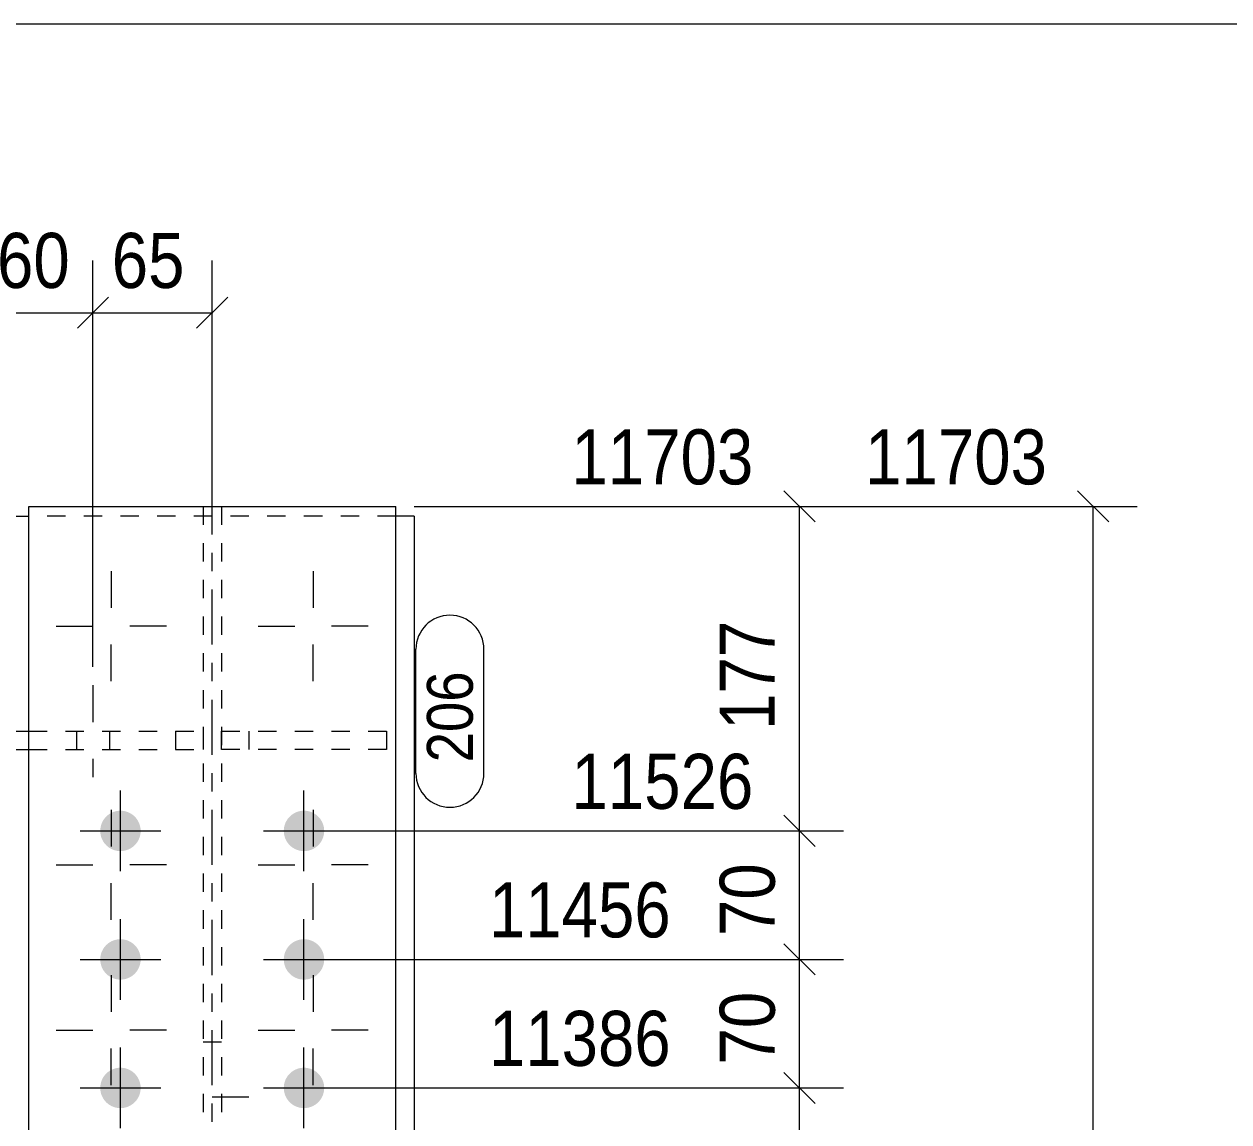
# Model space of a CAD drawing. Header units: millimetres. Extents: x 2 to 579, y 1 to 405.
# Drawn here: x 82.8 to 148.5, y 345.2 to 405 of the extents above; entities that cross this region are included whole.
import ezdxf

# ---------------------------------------------------------------- set-up
doc = ezdxf.new("R2010")
doc.units = ezdxf.units.MM
for name, pattern in [('XKITLINE00', [0]), ('XKITLINE01', [4, 1, -1, 1, -1]), ('XKITLINE02', [4, 2, -2]), ('XKITLINE03', [6, 3, -1, 1, -1])]:
    doc.linetypes.add(name, pattern=pattern)
for name, color, linetype, lineweight in [('Bolt', 3, 'Continuous', 0), ('Dimensions', 7, 'Continuous', 0), ('DrawingSheet', 5, 'Continuous', 0), ('Part', 2, 'Continuous', 0), ('PartMark', 7, 'Continuous', 0)]:
    doc.layers.add(name, color=color, linetype=linetype, lineweight=lineweight)
doc.styles.add('ARIAL', font='ARIAL.TTF')

# ---------------------------------------------------------------- blocks, each defined once
blk = doc.blocks.new('*A30')
at = {"layer": 'Bolt', "color": 3, "linetype": 'XKITLINE02', "lineweight": 0}
for p, q in [((93.567, 349.546), (92.567, 349.546)), ((95.067, 346.546), (91.067, 346.546))]:
    blk.add_line(p, q, dxfattribs=at)
blk = doc.blocks.new('*A31')
at = {"layer": 'Bolt'}
for points in [[(86.967, 361.08), (86.968, 361.107), (86.97, 361.134), (86.972, 361.161), (86.975, 361.188), (86.979, 361.215), (86.983, 361.241), (86.988, 361.268), (86.994, 361.294), (87, 361.321), (87.007, 361.347), (87.014, 361.373), (87.022, 361.398), (87.031, 361.424), (87.041, 361.449), (87.051, 361.474), (87.061, 361.499), (87.072, 361.524), (87.084, 361.548), (87.097, 361.572), (87.11, 361.595), (87.123, 361.619), (87.138, 361.642), (87.152, 361.664), (87.168, 361.687), (87.183, 361.709), (87.2, 361.73), (87.217, 361.751), (87.234, 361.772), (87.252, 361.792), (87.27, 361.812), (87.289, 361.831), (87.308, 361.85), (87.328, 361.868), (87.348, 361.886), (87.369, 361.904), (87.39, 361.92), (87.412, 361.937), (87.433, 361.953), (87.456, 361.968), (87.478, 361.983), (87.501, 361.997), (87.525, 362.01), (87.548, 362.023), (87.572, 362.036), (87.597, 362.048), (87.621, 362.059), (87.646, 362.07), (87.671, 362.08), (87.696, 362.089), (87.722, 362.098), (87.748, 362.106), (87.773, 362.113), (87.8, 362.12), (87.826, 362.127), (87.852, 362.132), (87.879, 362.137), (87.905, 362.141), (87.932, 362.145), (87.959, 362.148), (87.986, 362.15), (88.013, 362.152), (88.04, 362.153), (88.067, 362.153), (88.094, 362.153), (88.121, 362.152), (88.148, 362.15), (88.175, 362.148), (88.202, 362.145), (88.228, 362.141), (88.255, 362.137), (88.281, 362.132), (88.308, 362.127), (88.334, 362.12), (88.36, 362.113), (88.386, 362.106), (88.412, 362.098), (88.437, 362.089), (88.463, 362.08), (88.488, 362.07), (88.513, 362.059), (88.537, 362.048), (88.561, 362.036), (88.585, 362.023), (88.609, 362.01), (88.632, 361.997), (88.655, 361.983), (88.678, 361.968), (88.7, 361.953), (88.722, 361.937), (88.744, 361.92), (88.765, 361.904), (88.785, 361.886), (88.806, 361.868), (88.825, 361.85), (88.845, 361.831), (88.864, 361.812), (88.882, 361.792), (88.9, 361.772), (88.917, 361.751), (88.934, 361.73), (88.95, 361.709), (88.966, 361.687), (88.981, 361.664), (88.996, 361.642), (89.01, 361.619), (89.024, 361.595), (89.037, 361.572), (89.049, 361.548), (89.061, 361.524), (89.072, 361.499), (89.083, 361.474), (89.093, 361.449), (89.103, 361.424), (89.111, 361.398), (89.119, 361.373), (89.127, 361.347), (89.134, 361.321), (89.14, 361.294), (89.146, 361.268), (89.151, 361.241), (89.155, 361.215), (89.159, 361.188), (89.162, 361.161), (89.164, 361.134), (89.166, 361.107), (89.167, 361.08), (89.167, 361.053), (89.167, 361.026), (89.166, 360.999), (89.164, 360.972), (89.162, 360.945), (89.159, 360.919), (89.155, 360.892), (89.151, 360.865), (89.146, 360.839), (89.14, 360.812), (89.134, 360.786), (89.127, 360.76), (89.119, 360.734), (89.111, 360.708), (89.103, 360.683), (89.093, 360.657), (89.083, 360.632), (89.072, 360.608), (89.061, 360.583), (89.049, 360.559), (89.037, 360.535), (89.024, 360.511), (89.01, 360.488), (88.996, 360.465), (88.981, 360.442), (88.966, 360.42), (88.95, 360.398), (88.934, 360.377), (88.917, 360.355), (88.9, 360.335), (88.882, 360.315), (88.864, 360.295), (88.845, 360.275), (88.825, 360.257), (88.806, 360.238), (88.785, 360.22), (88.765, 360.203), (88.744, 360.186), (88.722, 360.17), (88.7, 360.154), (88.678, 360.139), (88.655, 360.124), (88.632, 360.11), (88.609, 360.096), (88.585, 360.083), (88.561, 360.071), (88.537, 360.059), (88.513, 360.048), (88.488, 360.037), (88.463, 360.027), (88.437, 360.018), (88.412, 360.009), (88.386, 360.001), (88.36, 359.993), (88.334, 359.986), (88.308, 359.98), (88.281, 359.974), (88.255, 359.969), (88.228, 359.965), (88.202, 359.962), (88.175, 359.959), (88.148, 359.956), (88.121, 359.955), (88.094, 359.954), (88.067, 359.953), (88.04, 359.954), (88.013, 359.955), (87.986, 359.956), (87.959, 359.959), (87.932, 359.962), (87.905, 359.965), (87.879, 359.969), (87.852, 359.974), (87.826, 359.98), (87.8, 359.986), (87.773, 359.993), (87.748, 360.001), (87.722, 360.009), (87.696, 360.018), (87.671, 360.027), (87.646, 360.037), (87.621, 360.048), (87.597, 360.059), (87.572, 360.071), (87.548, 360.083), (87.525, 360.096), (87.501, 360.11), (87.478, 360.124), (87.456, 360.139), (87.433, 360.154), (87.412, 360.17), (87.39, 360.186), (87.369, 360.203), (87.348, 360.22), (87.328, 360.238), (87.308, 360.257), (87.289, 360.275), (87.27, 360.295), (87.252, 360.315), (87.234, 360.335), (87.217, 360.355), (87.2, 360.377), (87.183, 360.398), (87.168, 360.42), (87.152, 360.442), (87.138, 360.465), (87.123, 360.488), (87.11, 360.511), (87.097, 360.535), (87.084, 360.559), (87.072, 360.583), (87.061, 360.608), (87.051, 360.632), (87.041, 360.657), (87.031, 360.683), (87.022, 360.708), (87.014, 360.734), (87.007, 360.76), (87, 360.786), (86.994, 360.812), (86.988, 360.839), (86.983, 360.865), (86.979, 360.892), (86.975, 360.919), (86.972, 360.945), (86.97, 360.972), (86.968, 360.999), (86.967, 361.026), (86.967, 361.053)], [(96.967, 361.08), (96.968, 361.107), (96.97, 361.134), (96.972, 361.161), (96.975, 361.188), (96.979, 361.215), (96.983, 361.241), (96.988, 361.268), (96.994, 361.294), (97, 361.321), (97.007, 361.347), (97.014, 361.373), (97.022, 361.398), (97.031, 361.424), (97.041, 361.449), (97.051, 361.474), (97.061, 361.499), (97.072, 361.524), (97.084, 361.548), (97.097, 361.572), (97.11, 361.595), (97.123, 361.619), (97.138, 361.642), (97.152, 361.664), (97.168, 361.687), (97.183, 361.709), (97.2, 361.73), (97.217, 361.751), (97.234, 361.772), (97.252, 361.792), (97.27, 361.812), (97.289, 361.831), (97.308, 361.85), (97.328, 361.868), (97.348, 361.886), (97.369, 361.904), (97.39, 361.92), (97.412, 361.937), (97.433, 361.953), (97.456, 361.968), (97.478, 361.983), (97.501, 361.997), (97.525, 362.01), (97.548, 362.023), (97.572, 362.036), (97.597, 362.048), (97.621, 362.059), (97.646, 362.07), (97.671, 362.08), (97.696, 362.089), (97.722, 362.098), (97.748, 362.106), (97.773, 362.113), (97.8, 362.12), (97.826, 362.127), (97.852, 362.132), (97.879, 362.137), (97.905, 362.141), (97.932, 362.145), (97.959, 362.148), (97.986, 362.15), (98.013, 362.152), (98.04, 362.153), (98.067, 362.153), (98.094, 362.153), (98.121, 362.152), (98.148, 362.15), (98.175, 362.148), (98.202, 362.145), (98.228, 362.141), (98.255, 362.137), (98.281, 362.132), (98.308, 362.127), (98.334, 362.12), (98.36, 362.113), (98.386, 362.106), (98.412, 362.098), (98.437, 362.089), (98.463, 362.08), (98.488, 362.07), (98.513, 362.059), (98.537, 362.048), (98.561, 362.036), (98.585, 362.023), (98.609, 362.01), (98.632, 361.997), (98.655, 361.983), (98.678, 361.968), (98.7, 361.953), (98.722, 361.937), (98.744, 361.92), (98.765, 361.904), (98.785, 361.886), (98.806, 361.868), (98.825, 361.85), (98.845, 361.831), (98.864, 361.812), (98.882, 361.792), (98.9, 361.772), (98.917, 361.751), (98.934, 361.73), (98.95, 361.709), (98.966, 361.687), (98.981, 361.664), (98.996, 361.642), (99.01, 361.619), (99.024, 361.595), (99.037, 361.572), (99.049, 361.548), (99.061, 361.524), (99.072, 361.499), (99.083, 361.474), (99.093, 361.449), (99.103, 361.424), (99.111, 361.398), (99.119, 361.373), (99.127, 361.347), (99.134, 361.321), (99.14, 361.294), (99.146, 361.268), (99.151, 361.241), (99.155, 361.215), (99.159, 361.188), (99.162, 361.161), (99.164, 361.134), (99.166, 361.107), (99.167, 361.08), (99.167, 361.053), (99.167, 361.026), (99.166, 360.999), (99.164, 360.972), (99.162, 360.945), (99.159, 360.919), (99.155, 360.892), (99.151, 360.865), (99.146, 360.839), (99.14, 360.812), (99.134, 360.786), (99.127, 360.76), (99.119, 360.734), (99.111, 360.708), (99.103, 360.683), (99.093, 360.657), (99.083, 360.632), (99.072, 360.608), (99.061, 360.583), (99.049, 360.559), (99.037, 360.535), (99.024, 360.511), (99.01, 360.488), (98.996, 360.465), (98.981, 360.442), (98.966, 360.42), (98.95, 360.398), (98.934, 360.377), (98.917, 360.355), (98.9, 360.335), (98.882, 360.315), (98.864, 360.295), (98.845, 360.275), (98.825, 360.257), (98.806, 360.238), (98.785, 360.22), (98.765, 360.203), (98.744, 360.186), (98.722, 360.17), (98.7, 360.154), (98.678, 360.139), (98.655, 360.124), (98.632, 360.11), (98.609, 360.096), (98.585, 360.083), (98.561, 360.071), (98.537, 360.059), (98.513, 360.048), (98.488, 360.037), (98.463, 360.027), (98.437, 360.018), (98.412, 360.009), (98.386, 360.001), (98.36, 359.993), (98.334, 359.986), (98.308, 359.98), (98.281, 359.974), (98.255, 359.969), (98.228, 359.965), (98.202, 359.962), (98.175, 359.959), (98.148, 359.956), (98.121, 359.955), (98.094, 359.954), (98.067, 359.953), (98.04, 359.954), (98.013, 359.955), (97.986, 359.956), (97.959, 359.959), (97.932, 359.962), (97.905, 359.965), (97.879, 359.969), (97.852, 359.974), (97.826, 359.98), (97.8, 359.986), (97.773, 359.993), (97.748, 360.001), (97.722, 360.009), (97.696, 360.018), (97.671, 360.027), (97.646, 360.037), (97.621, 360.048), (97.597, 360.059), (97.572, 360.071), (97.548, 360.083), (97.525, 360.096), (97.501, 360.11), (97.478, 360.124), (97.456, 360.139), (97.433, 360.154), (97.412, 360.17), (97.39, 360.186), (97.369, 360.203), (97.348, 360.22), (97.328, 360.238), (97.308, 360.257), (97.289, 360.275), (97.27, 360.295), (97.252, 360.315), (97.234, 360.335), (97.217, 360.355), (97.2, 360.377), (97.183, 360.398), (97.168, 360.42), (97.152, 360.442), (97.138, 360.465), (97.123, 360.488), (97.11, 360.511), (97.097, 360.535), (97.084, 360.559), (97.072, 360.583), (97.061, 360.608), (97.051, 360.632), (97.041, 360.657), (97.031, 360.683), (97.022, 360.708), (97.014, 360.734), (97.007, 360.76), (97, 360.786), (96.994, 360.812), (96.988, 360.839), (96.983, 360.865), (96.979, 360.892), (96.975, 360.919), (96.972, 360.945), (96.97, 360.972), (96.968, 360.999), (96.967, 361.026), (96.967, 361.053)], [(86.967, 354.08), (86.968, 354.107), (86.97, 354.134), (86.972, 354.161), (86.975, 354.188), (86.979, 354.215), (86.983, 354.241), (86.988, 354.268), (86.994, 354.294), (87, 354.321), (87.007, 354.347), (87.014, 354.373), (87.022, 354.398), (87.031, 354.424), (87.041, 354.449), (87.051, 354.474), (87.061, 354.499), (87.072, 354.524), (87.084, 354.548), (87.097, 354.572), (87.11, 354.595), (87.123, 354.619), (87.138, 354.642), (87.152, 354.664), (87.168, 354.687), (87.183, 354.709), (87.2, 354.73), (87.217, 354.751), (87.234, 354.772), (87.252, 354.792), (87.27, 354.812), (87.289, 354.831), (87.308, 354.85), (87.328, 354.868), (87.348, 354.886), (87.369, 354.904), (87.39, 354.92), (87.412, 354.937), (87.433, 354.953), (87.456, 354.968), (87.478, 354.983), (87.501, 354.997), (87.525, 355.01), (87.548, 355.023), (87.572, 355.036), (87.597, 355.048), (87.621, 355.059), (87.646, 355.07), (87.671, 355.08), (87.696, 355.089), (87.722, 355.098), (87.748, 355.106), (87.773, 355.113), (87.8, 355.12), (87.826, 355.127), (87.852, 355.132), (87.879, 355.137), (87.905, 355.141), (87.932, 355.145), (87.959, 355.148), (87.986, 355.15), (88.013, 355.152), (88.04, 355.153), (88.067, 355.153), (88.094, 355.153), (88.121, 355.152), (88.148, 355.15), (88.175, 355.148), (88.202, 355.145), (88.228, 355.141), (88.255, 355.137), (88.281, 355.132), (88.308, 355.127), (88.334, 355.12), (88.36, 355.113), (88.386, 355.106), (88.412, 355.098), (88.437, 355.089), (88.463, 355.08), (88.488, 355.07), (88.513, 355.059), (88.537, 355.048), (88.561, 355.036), (88.585, 355.023), (88.609, 355.01), (88.632, 354.997), (88.655, 354.983), (88.678, 354.968), (88.7, 354.953), (88.722, 354.937), (88.744, 354.92), (88.765, 354.904), (88.785, 354.886), (88.806, 354.868), (88.825, 354.85), (88.845, 354.831), (88.864, 354.812), (88.882, 354.792), (88.9, 354.772), (88.917, 354.751), (88.934, 354.73), (88.95, 354.709), (88.966, 354.687), (88.981, 354.664), (88.996, 354.642), (89.01, 354.619), (89.024, 354.595), (89.037, 354.572), (89.049, 354.548), (89.061, 354.524), (89.072, 354.499), (89.083, 354.474), (89.093, 354.449), (89.103, 354.424), (89.111, 354.398), (89.119, 354.373), (89.127, 354.347), (89.134, 354.321), (89.14, 354.294), (89.146, 354.268), (89.151, 354.241), (89.155, 354.215), (89.159, 354.188), (89.162, 354.161), (89.164, 354.134), (89.166, 354.107), (89.167, 354.08), (89.167, 354.053), (89.167, 354.026), (89.166, 353.999), (89.164, 353.972), (89.162, 353.945), (89.159, 353.919), (89.155, 353.892), (89.151, 353.865), (89.146, 353.839), (89.14, 353.812), (89.134, 353.786), (89.127, 353.76), (89.119, 353.734), (89.111, 353.708), (89.103, 353.683), (89.093, 353.657), (89.083, 353.632), (89.072, 353.608), (89.061, 353.583), (89.049, 353.559), (89.037, 353.535), (89.024, 353.511), (89.01, 353.488), (88.996, 353.465), (88.981, 353.442), (88.966, 353.42), (88.95, 353.398), (88.934, 353.377), (88.917, 353.355), (88.9, 353.335), (88.882, 353.315), (88.864, 353.295), (88.845, 353.275), (88.825, 353.257), (88.806, 353.238), (88.785, 353.22), (88.765, 353.203), (88.744, 353.186), (88.722, 353.17), (88.7, 353.154), (88.678, 353.139), (88.655, 353.124), (88.632, 353.11), (88.609, 353.096), (88.585, 353.083), (88.561, 353.071), (88.537, 353.059), (88.513, 353.048), (88.488, 353.037), (88.463, 353.027), (88.437, 353.018), (88.412, 353.009), (88.386, 353.001), (88.36, 352.993), (88.334, 352.986), (88.308, 352.98), (88.281, 352.974), (88.255, 352.969), (88.228, 352.965), (88.202, 352.962), (88.175, 352.959), (88.148, 352.956), (88.121, 352.955), (88.094, 352.954), (88.067, 352.953), (88.04, 352.954), (88.013, 352.955), (87.986, 352.956), (87.959, 352.959), (87.932, 352.962), (87.905, 352.965), (87.879, 352.969), (87.852, 352.974), (87.826, 352.98), (87.8, 352.986), (87.773, 352.993), (87.748, 353.001), (87.722, 353.009), (87.696, 353.018), (87.671, 353.027), (87.646, 353.037), (87.621, 353.048), (87.597, 353.059), (87.572, 353.071), (87.548, 353.083), (87.525, 353.096), (87.501, 353.11), (87.478, 353.124), (87.456, 353.139), (87.433, 353.154), (87.412, 353.17), (87.39, 353.186), (87.369, 353.203), (87.348, 353.22), (87.328, 353.238), (87.308, 353.257), (87.289, 353.275), (87.27, 353.295), (87.252, 353.315), (87.234, 353.335), (87.217, 353.355), (87.2, 353.377), (87.183, 353.398), (87.168, 353.42), (87.152, 353.442), (87.138, 353.465), (87.123, 353.488), (87.11, 353.511), (87.097, 353.535), (87.084, 353.559), (87.072, 353.583), (87.061, 353.608), (87.051, 353.632), (87.041, 353.657), (87.031, 353.683), (87.022, 353.708), (87.014, 353.734), (87.007, 353.76), (87, 353.786), (86.994, 353.812), (86.988, 353.839), (86.983, 353.865), (86.979, 353.892), (86.975, 353.919), (86.972, 353.945), (86.97, 353.972), (86.968, 353.999), (86.967, 354.026), (86.967, 354.053)], [(96.967, 354.08), (96.968, 354.107), (96.97, 354.134), (96.972, 354.161), (96.975, 354.188), (96.979, 354.215), (96.983, 354.241), (96.988, 354.268), (96.994, 354.294), (97, 354.321), (97.007, 354.347), (97.014, 354.373), (97.022, 354.398), (97.031, 354.424), (97.041, 354.449), (97.051, 354.474), (97.061, 354.499), (97.072, 354.524), (97.084, 354.548), (97.097, 354.572), (97.11, 354.595), (97.123, 354.619), (97.138, 354.642), (97.152, 354.664), (97.168, 354.687), (97.183, 354.709), (97.2, 354.73), (97.217, 354.751), (97.234, 354.772), (97.252, 354.792), (97.27, 354.812), (97.289, 354.831), (97.308, 354.85), (97.328, 354.868), (97.348, 354.886), (97.369, 354.904), (97.39, 354.92), (97.412, 354.937), (97.433, 354.953), (97.456, 354.968), (97.478, 354.983), (97.501, 354.997), (97.525, 355.01), (97.548, 355.023), (97.572, 355.036), (97.597, 355.048), (97.621, 355.059), (97.646, 355.07), (97.671, 355.08), (97.696, 355.089), (97.722, 355.098), (97.748, 355.106), (97.773, 355.113), (97.8, 355.12), (97.826, 355.127), (97.852, 355.132), (97.879, 355.137), (97.905, 355.141), (97.932, 355.145), (97.959, 355.148), (97.986, 355.15), (98.013, 355.152), (98.04, 355.153), (98.067, 355.153), (98.094, 355.153), (98.121, 355.152), (98.148, 355.15), (98.175, 355.148), (98.202, 355.145), (98.228, 355.141), (98.255, 355.137), (98.281, 355.132), (98.308, 355.127), (98.334, 355.12), (98.36, 355.113), (98.386, 355.106), (98.412, 355.098), (98.437, 355.089), (98.463, 355.08), (98.488, 355.07), (98.513, 355.059), (98.537, 355.048), (98.561, 355.036), (98.585, 355.023), (98.609, 355.01), (98.632, 354.997), (98.655, 354.983), (98.678, 354.968), (98.7, 354.953), (98.722, 354.937), (98.744, 354.92), (98.765, 354.904), (98.785, 354.886), (98.806, 354.868), (98.825, 354.85), (98.845, 354.831), (98.864, 354.812), (98.882, 354.792), (98.9, 354.772), (98.917, 354.751), (98.934, 354.73), (98.95, 354.709), (98.966, 354.687), (98.981, 354.664), (98.996, 354.642), (99.01, 354.619), (99.024, 354.595), (99.037, 354.572), (99.049, 354.548), (99.061, 354.524), (99.072, 354.499), (99.083, 354.474), (99.093, 354.449), (99.103, 354.424), (99.111, 354.398), (99.119, 354.373), (99.127, 354.347), (99.134, 354.321), (99.14, 354.294), (99.146, 354.268), (99.151, 354.241), (99.155, 354.215), (99.159, 354.188), (99.162, 354.161), (99.164, 354.134), (99.166, 354.107), (99.167, 354.08), (99.167, 354.053), (99.167, 354.026), (99.166, 353.999), (99.164, 353.972), (99.162, 353.945), (99.159, 353.919), (99.155, 353.892), (99.151, 353.865), (99.146, 353.839), (99.14, 353.812), (99.134, 353.786), (99.127, 353.76), (99.119, 353.734), (99.111, 353.708), (99.103, 353.683), (99.093, 353.657), (99.083, 353.632), (99.072, 353.608), (99.061, 353.583), (99.049, 353.559), (99.037, 353.535), (99.024, 353.511), (99.01, 353.488), (98.996, 353.465), (98.981, 353.442), (98.966, 353.42), (98.95, 353.398), (98.934, 353.377), (98.917, 353.355), (98.9, 353.335), (98.882, 353.315), (98.864, 353.295), (98.845, 353.275), (98.825, 353.257), (98.806, 353.238), (98.785, 353.22), (98.765, 353.203), (98.744, 353.186), (98.722, 353.17), (98.7, 353.154), (98.678, 353.139), (98.655, 353.124), (98.632, 353.11), (98.609, 353.096), (98.585, 353.083), (98.561, 353.071), (98.537, 353.059), (98.513, 353.048), (98.488, 353.037), (98.463, 353.027), (98.437, 353.018), (98.412, 353.009), (98.386, 353.001), (98.36, 352.993), (98.334, 352.986), (98.308, 352.98), (98.281, 352.974), (98.255, 352.969), (98.228, 352.965), (98.202, 352.962), (98.175, 352.959), (98.148, 352.956), (98.121, 352.955), (98.094, 352.954), (98.067, 352.953), (98.04, 352.954), (98.013, 352.955), (97.986, 352.956), (97.959, 352.959), (97.932, 352.962), (97.905, 352.965), (97.879, 352.969), (97.852, 352.974), (97.826, 352.98), (97.8, 352.986), (97.773, 352.993), (97.748, 353.001), (97.722, 353.009), (97.696, 353.018), (97.671, 353.027), (97.646, 353.037), (97.621, 353.048), (97.597, 353.059), (97.572, 353.071), (97.548, 353.083), (97.525, 353.096), (97.501, 353.11), (97.478, 353.124), (97.456, 353.139), (97.433, 353.154), (97.412, 353.17), (97.39, 353.186), (97.369, 353.203), (97.348, 353.22), (97.328, 353.238), (97.308, 353.257), (97.289, 353.275), (97.27, 353.295), (97.252, 353.315), (97.234, 353.335), (97.217, 353.355), (97.2, 353.377), (97.183, 353.398), (97.168, 353.42), (97.152, 353.442), (97.138, 353.465), (97.123, 353.488), (97.11, 353.511), (97.097, 353.535), (97.084, 353.559), (97.072, 353.583), (97.061, 353.608), (97.051, 353.632), (97.041, 353.657), (97.031, 353.683), (97.022, 353.708), (97.014, 353.734), (97.007, 353.76), (97, 353.786), (96.994, 353.812), (96.988, 353.839), (96.983, 353.865), (96.979, 353.892), (96.975, 353.919), (96.972, 353.945), (96.97, 353.972), (96.968, 353.999), (96.967, 354.026), (96.967, 354.053)], [(86.967, 347.08), (86.968, 347.107), (86.97, 347.134), (86.972, 347.161), (86.975, 347.188), (86.979, 347.215), (86.983, 347.241), (86.988, 347.268), (86.994, 347.294), (87, 347.321), (87.007, 347.347), (87.014, 347.373), (87.022, 347.398), (87.031, 347.424), (87.041, 347.449), (87.051, 347.474), (87.061, 347.499), (87.072, 347.524), (87.084, 347.548), (87.097, 347.572), (87.11, 347.595), (87.123, 347.619), (87.138, 347.642), (87.152, 347.664), (87.168, 347.687), (87.183, 347.709), (87.2, 347.73), (87.217, 347.751), (87.234, 347.772), (87.252, 347.792), (87.27, 347.812), (87.289, 347.831), (87.308, 347.85), (87.328, 347.868), (87.348, 347.886), (87.369, 347.904), (87.39, 347.92), (87.412, 347.937), (87.433, 347.953), (87.456, 347.968), (87.478, 347.983), (87.501, 347.997), (87.525, 348.01), (87.548, 348.023), (87.572, 348.036), (87.597, 348.048), (87.621, 348.059), (87.646, 348.07), (87.671, 348.08), (87.696, 348.089), (87.722, 348.098), (87.748, 348.106), (87.773, 348.113), (87.8, 348.12), (87.826, 348.127), (87.852, 348.132), (87.879, 348.137), (87.905, 348.141), (87.932, 348.145), (87.959, 348.148), (87.986, 348.15), (88.013, 348.152), (88.04, 348.153), (88.067, 348.153), (88.094, 348.153), (88.121, 348.152), (88.148, 348.15), (88.175, 348.148), (88.202, 348.145), (88.228, 348.141), (88.255, 348.137), (88.281, 348.132), (88.308, 348.127), (88.334, 348.12), (88.36, 348.113), (88.386, 348.106), (88.412, 348.098), (88.437, 348.089), (88.463, 348.08), (88.488, 348.07), (88.513, 348.059), (88.537, 348.048), (88.561, 348.036), (88.585, 348.023), (88.609, 348.01), (88.632, 347.997), (88.655, 347.983), (88.678, 347.968), (88.7, 347.953), (88.722, 347.937), (88.744, 347.92), (88.765, 347.904), (88.785, 347.886), (88.806, 347.868), (88.825, 347.85), (88.845, 347.831), (88.864, 347.812), (88.882, 347.792), (88.9, 347.772), (88.917, 347.751), (88.934, 347.73), (88.95, 347.709), (88.966, 347.687), (88.981, 347.664), (88.996, 347.642), (89.01, 347.619), (89.024, 347.595), (89.037, 347.572), (89.049, 347.548), (89.061, 347.524), (89.072, 347.499), (89.083, 347.474), (89.093, 347.449), (89.103, 347.424), (89.111, 347.398), (89.119, 347.373), (89.127, 347.347), (89.134, 347.321), (89.14, 347.294), (89.146, 347.268), (89.151, 347.241), (89.155, 347.215), (89.159, 347.188), (89.162, 347.161), (89.164, 347.134), (89.166, 347.107), (89.167, 347.08), (89.167, 347.053), (89.167, 347.026), (89.166, 346.999), (89.164, 346.972), (89.162, 346.945), (89.159, 346.919), (89.155, 346.892), (89.151, 346.865), (89.146, 346.839), (89.14, 346.812), (89.134, 346.786), (89.127, 346.76), (89.119, 346.734), (89.111, 346.708), (89.103, 346.683), (89.093, 346.657), (89.083, 346.632), (89.072, 346.608), (89.061, 346.583), (89.049, 346.559), (89.037, 346.535), (89.024, 346.511), (89.01, 346.488), (88.996, 346.465), (88.981, 346.442), (88.966, 346.42), (88.95, 346.398), (88.934, 346.377), (88.917, 346.355), (88.9, 346.335), (88.882, 346.315), (88.864, 346.295), (88.845, 346.275), (88.825, 346.257), (88.806, 346.238), (88.785, 346.22), (88.765, 346.203), (88.744, 346.186), (88.722, 346.17), (88.7, 346.154), (88.678, 346.139), (88.655, 346.124), (88.632, 346.11), (88.609, 346.096), (88.585, 346.083), (88.561, 346.071), (88.537, 346.059), (88.513, 346.048), (88.488, 346.037), (88.463, 346.027), (88.437, 346.018), (88.412, 346.009), (88.386, 346.001), (88.36, 345.993), (88.334, 345.986), (88.308, 345.98), (88.281, 345.974), (88.255, 345.969), (88.228, 345.965), (88.202, 345.962), (88.175, 345.959), (88.148, 345.956), (88.121, 345.955), (88.094, 345.954), (88.067, 345.953), (88.04, 345.954), (88.013, 345.955), (87.986, 345.956), (87.959, 345.959), (87.932, 345.962), (87.905, 345.965), (87.879, 345.969), (87.852, 345.974), (87.826, 345.98), (87.8, 345.986), (87.773, 345.993), (87.748, 346.001), (87.722, 346.009), (87.696, 346.018), (87.671, 346.027), (87.646, 346.037), (87.621, 346.048), (87.597, 346.059), (87.572, 346.071), (87.548, 346.083), (87.525, 346.096), (87.501, 346.11), (87.478, 346.124), (87.456, 346.139), (87.433, 346.154), (87.412, 346.17), (87.39, 346.186), (87.369, 346.203), (87.348, 346.22), (87.328, 346.238), (87.308, 346.257), (87.289, 346.275), (87.27, 346.295), (87.252, 346.315), (87.234, 346.335), (87.217, 346.355), (87.2, 346.377), (87.183, 346.398), (87.168, 346.42), (87.152, 346.442), (87.138, 346.465), (87.123, 346.488), (87.11, 346.511), (87.097, 346.535), (87.084, 346.559), (87.072, 346.583), (87.061, 346.608), (87.051, 346.632), (87.041, 346.657), (87.031, 346.683), (87.022, 346.708), (87.014, 346.734), (87.007, 346.76), (87, 346.786), (86.994, 346.812), (86.988, 346.839), (86.983, 346.865), (86.979, 346.892), (86.975, 346.919), (86.972, 346.945), (86.97, 346.972), (86.968, 346.999), (86.967, 347.026), (86.967, 347.053)], [(96.967, 347.08), (96.968, 347.107), (96.97, 347.134), (96.972, 347.161), (96.975, 347.188), (96.979, 347.215), (96.983, 347.241), (96.988, 347.268), (96.994, 347.294), (97, 347.321), (97.007, 347.347), (97.014, 347.373), (97.022, 347.398), (97.031, 347.424), (97.041, 347.449), (97.051, 347.474), (97.061, 347.499), (97.072, 347.524), (97.084, 347.548), (97.097, 347.572), (97.11, 347.595), (97.123, 347.619), (97.138, 347.642), (97.152, 347.664), (97.168, 347.687), (97.183, 347.709), (97.2, 347.73), (97.217, 347.751), (97.234, 347.772), (97.252, 347.792), (97.27, 347.812), (97.289, 347.831), (97.308, 347.85), (97.328, 347.868), (97.348, 347.886), (97.369, 347.904), (97.39, 347.92), (97.412, 347.937), (97.433, 347.953), (97.456, 347.968), (97.478, 347.983), (97.501, 347.997), (97.525, 348.01), (97.548, 348.023), (97.572, 348.036), (97.597, 348.048), (97.621, 348.059), (97.646, 348.07), (97.671, 348.08), (97.696, 348.089), (97.722, 348.098), (97.748, 348.106), (97.773, 348.113), (97.8, 348.12), (97.826, 348.127), (97.852, 348.132), (97.879, 348.137), (97.905, 348.141), (97.932, 348.145), (97.959, 348.148), (97.986, 348.15), (98.013, 348.152), (98.04, 348.153), (98.067, 348.153), (98.094, 348.153), (98.121, 348.152), (98.148, 348.15), (98.175, 348.148), (98.202, 348.145), (98.228, 348.141), (98.255, 348.137), (98.281, 348.132), (98.308, 348.127), (98.334, 348.12), (98.36, 348.113), (98.386, 348.106), (98.412, 348.098), (98.437, 348.089), (98.463, 348.08), (98.488, 348.07), (98.513, 348.059), (98.537, 348.048), (98.561, 348.036), (98.585, 348.023), (98.609, 348.01), (98.632, 347.997), (98.655, 347.983), (98.678, 347.968), (98.7, 347.953), (98.722, 347.937), (98.744, 347.92), (98.765, 347.904), (98.785, 347.886), (98.806, 347.868), (98.825, 347.85), (98.845, 347.831), (98.864, 347.812), (98.882, 347.792), (98.9, 347.772), (98.917, 347.751), (98.934, 347.73), (98.95, 347.709), (98.966, 347.687), (98.981, 347.664), (98.996, 347.642), (99.01, 347.619), (99.024, 347.595), (99.037, 347.572), (99.049, 347.548), (99.061, 347.524), (99.072, 347.499), (99.083, 347.474), (99.093, 347.449), (99.103, 347.424), (99.111, 347.398), (99.119, 347.373), (99.127, 347.347), (99.134, 347.321), (99.14, 347.294), (99.146, 347.268), (99.151, 347.241), (99.155, 347.215), (99.159, 347.188), (99.162, 347.161), (99.164, 347.134), (99.166, 347.107), (99.167, 347.08), (99.167, 347.053), (99.167, 347.026), (99.166, 346.999), (99.164, 346.972), (99.162, 346.945), (99.159, 346.919), (99.155, 346.892), (99.151, 346.865), (99.146, 346.839), (99.14, 346.812), (99.134, 346.786), (99.127, 346.76), (99.119, 346.734), (99.111, 346.708), (99.103, 346.683), (99.093, 346.657), (99.083, 346.632), (99.072, 346.608), (99.061, 346.583), (99.049, 346.559), (99.037, 346.535), (99.024, 346.511), (99.01, 346.488), (98.996, 346.465), (98.981, 346.442), (98.966, 346.42), (98.95, 346.398), (98.934, 346.377), (98.917, 346.355), (98.9, 346.335), (98.882, 346.315), (98.864, 346.295), (98.845, 346.275), (98.825, 346.257), (98.806, 346.238), (98.785, 346.22), (98.765, 346.203), (98.744, 346.186), (98.722, 346.17), (98.7, 346.154), (98.678, 346.139), (98.655, 346.124), (98.632, 346.11), (98.609, 346.096), (98.585, 346.083), (98.561, 346.071), (98.537, 346.059), (98.513, 346.048), (98.488, 346.037), (98.463, 346.027), (98.437, 346.018), (98.412, 346.009), (98.386, 346.001), (98.36, 345.993), (98.334, 345.986), (98.308, 345.98), (98.281, 345.974), (98.255, 345.969), (98.228, 345.965), (98.202, 345.962), (98.175, 345.959), (98.148, 345.956), (98.121, 345.955), (98.094, 345.954), (98.067, 345.953), (98.04, 345.954), (98.013, 345.955), (97.986, 345.956), (97.959, 345.959), (97.932, 345.962), (97.905, 345.965), (97.879, 345.969), (97.852, 345.974), (97.826, 345.98), (97.8, 345.986), (97.773, 345.993), (97.748, 346.001), (97.722, 346.009), (97.696, 346.018), (97.671, 346.027), (97.646, 346.037), (97.621, 346.048), (97.597, 346.059), (97.572, 346.071), (97.548, 346.083), (97.525, 346.096), (97.501, 346.11), (97.478, 346.124), (97.456, 346.139), (97.433, 346.154), (97.412, 346.17), (97.39, 346.186), (97.369, 346.203), (97.348, 346.22), (97.328, 346.238), (97.308, 346.257), (97.289, 346.275), (97.27, 346.295), (97.252, 346.315), (97.234, 346.335), (97.217, 346.355), (97.2, 346.377), (97.183, 346.398), (97.168, 346.42), (97.152, 346.442), (97.138, 346.465), (97.123, 346.488), (97.11, 346.511), (97.097, 346.535), (97.084, 346.559), (97.072, 346.583), (97.061, 346.608), (97.051, 346.632), (97.041, 346.657), (97.031, 346.683), (97.022, 346.708), (97.014, 346.734), (97.007, 346.76), (97, 346.786), (96.994, 346.812), (96.988, 346.839), (96.983, 346.865), (96.979, 346.892), (96.975, 346.919), (96.972, 346.945), (96.97, 346.972), (96.968, 346.999), (96.967, 347.026), (96.967, 347.053)]]:
    blk.add_hatch(color=3, dxfattribs=at).paths.add_polyline_path(points, flags=17)
at = {"layer": 'Bolt', "color": 3, "linetype": 'XKITLINE00', "lineweight": 0}
for p, q in [((88.067, 358.853), (88.067, 363.253)), ((98.067, 358.853), (98.067, 363.253)), ((85.867, 361.053), (90.267, 361.053)), ((95.867, 361.053), (100.267, 361.053)), ((88.067, 351.853), (88.067, 356.253)), ((98.067, 351.853), (98.067, 356.253)), ((85.867, 354.053), (90.267, 354.053)), ((95.867, 354.053), (100.267, 354.053)), ((88.067, 344.853), (88.067, 349.253)), ((98.067, 344.853), (98.067, 349.253)), ((85.867, 347.053), (90.267, 347.053)), ((95.867, 347.053), (100.267, 347.053))]:
    blk.add_line(p, q, dxfattribs=at)
blk = doc.blocks.new('*A32')
at = {"layer": 'Bolt', "color": 3, "linetype": 'XKITLINE00', "lineweight": 0}
for p, q in [((87.567, 375.201), (87.567, 373.203)), ((98.567, 375.201), (98.567, 373.203)), ((84.567, 372.201), (86.565, 372.201)), ((90.567, 372.201), (88.569, 372.201)), ((95.567, 372.201), (97.565, 372.201)), ((101.567, 372.201), (99.569, 372.201)), ((87.567, 369.201), (87.567, 371.199)), ((98.567, 369.201), (98.567, 371.199)), ((87.567, 362.201), (87.567, 360.203)), ((98.567, 362.201), (98.567, 360.203)), ((84.567, 359.201), (86.565, 359.201)), ((90.567, 359.201), (88.569, 359.201)), ((95.567, 359.201), (97.565, 359.201)), ((101.567, 359.201), (99.569, 359.201)), ((87.567, 356.201), (87.567, 358.199)), ((98.567, 356.201), (98.567, 358.199)), ((87.567, 353.201), (87.567, 351.203)), ((98.567, 353.201), (98.567, 351.203)), ((84.567, 350.201), (86.565, 350.201)), ((90.567, 350.201), (88.569, 350.201)), ((95.567, 350.201), (97.565, 350.201)), ((101.567, 350.201), (99.569, 350.201)), ((87.567, 347.201), (87.567, 349.199)), ((98.567, 347.201), (98.567, 349.199))]:
    blk.add_line(p, q, dxfattribs=at)
blk = doc.blocks.new('*A34')
at = {"layer": 'Bolt'}
blk.add_hatch(color=3, dxfattribs=at).paths.add_polyline_path([(79.667, 365.485), (79.667, 366.485), (81.467, 366.485), (81.467, 365.485)], flags=17)
blk.add_hatch(color=3, dxfattribs=at).paths.add_polyline_path([(79.667, 365.485), (79.667, 366.485), (81.467, 366.485), (81.467, 365.485)], flags=17)
at = {"layer": 'Bolt', "color": 3, "linetype": 'XKITLINE00', "lineweight": 0}
for p, q in [((80.567, 368.985), (80.567, 363.985)), ((80.567, 368.985), (80.567, 363.985)), ((79.667, 366.485), (79.667, 365.485)), ((79.667, 366.485), (79.667, 365.485)), ((81.467, 366.485), (81.467, 365.485)), ((81.467, 366.485), (81.467, 365.485))]:
    blk.add_line(p, q, dxfattribs=at)
at = {"layer": 'Bolt', "color": 3, "linetype": 'XKITLINE02', "lineweight": 0}
for p, q in [((86.567, 368.985), (86.567, 363.985)), ((86.567, 368.985), (86.567, 363.985)), ((85.667, 366.485), (85.667, 365.485)), ((85.667, 366.485), (85.667, 365.485)), ((87.467, 366.485), (87.467, 365.485)), ((87.467, 366.485), (87.467, 365.485))]:
    blk.add_line(p, q, dxfattribs=at)
blk = doc.blocks.new('*A39')
at = {"layer": 'Part', "color": 7, "linetype": 'XKITLINE03', "lineweight": 0}
blk.add_line((93.067, 227.201), (93.067, 388.728), dxfattribs=at)
at = {"layer": 'Part', "color": 2, "linetype": 'XKITLINE00', "lineweight": 0}
for p, q in [((83.067, 227.201), (83.067, 378.728)), ((83.067, 378.728), (103.067, 378.728)), ((103.067, 227.201), (103.067, 378.728))]:
    blk.add_line(p, q, dxfattribs=at)
at = {"layer": 'Part', "color": 7, "linetype": 'XKITLINE01', "lineweight": 0}
for p, q in [((92.567, 378.728), (92.567, 227.201)), ((93.567, 378.728), (93.567, 227.201))]:
    blk.add_line(p, q, dxfattribs=at)
blk = doc.blocks.new('*A40')
at = {"layer": 'Part', "color": 2, "linetype": 'XKITLINE00', "lineweight": 0}
for p, q in [((82.067, 378.201), (83.067, 378.201)), ((104.067, 378.201), (103.067, 378.201)), ((104.067, 378.201), (104.067, 242.201))]:
    blk.add_line(p, q, dxfattribs=at)
at = {"layer": 'Part', "color": 7, "linetype": 'XKITLINE01', "lineweight": 0}
blk.add_line((103.067, 378.201), (83.067, 378.201), dxfattribs=at)
blk = doc.blocks.new('*A48')
at = {"layer": 'Part', "color": 7, "linetype": 'XKITLINE01', "lineweight": 0}
for p, q in [((93.567, 366.485), (102.567, 366.485)), ((93.567, 365.485), (93.567, 366.485)), ((95.067, 366.485), (95.067, 365.485)), ((102.567, 366.485), (102.567, 365.485)), ((102.567, 365.485), (93.567, 365.485))]:
    blk.add_line(p, q, dxfattribs=at)
blk = doc.blocks.new('*A49')
at = {"layer": 'Part', "color": 2, "linetype": 'XKITLINE00', "lineweight": 0}
for p, q in [((77.567, 366.485), (83.067, 366.485)), ((77.567, 366.485), (77.567, 365.485)), ((77.567, 365.485), (83.067, 365.485))]:
    blk.add_line(p, q, dxfattribs=at)
at = {"layer": 'Part', "color": 7, "linetype": 'XKITLINE01', "lineweight": 0}
for p, q in [((83.067, 366.485), (92.567, 366.485)), ((91.067, 366.485), (91.067, 365.485)), ((92.567, 366.485), (92.567, 365.485)), ((83.067, 365.485), (92.567, 365.485))]:
    blk.add_line(p, q, dxfattribs=at)
blk = doc.blocks.new('*A70')
at = {"layer": 'DrawingSheet', "color": 5, "linetype": 'XKITLINE00', "lineweight": 0}
blk.add_line((579, 405), (5, 405), dxfattribs=at)
blk = doc.blocks.new('*A121')
at = {"layer": 'Dimensions', "color": 7, "linetype": 'XKITLINE00', "lineweight": 0}
for p, q in [((140.218, 379.577), (141.915, 377.88)), ((104.067, 378.728), (143.467, 378.728)), ((141.067, 194.686), (141.067, 378.728))]:
    blk.add_line(p, q, dxfattribs=at)
at = {"layer": 'Dimensions', "color": 3}
blk.add_point((141.067, 378.728), dxfattribs=at)
at = {"layer": 'Dimensions', "color": 3, "style": 'ARIAL', "width": 0.85}
blk.add_text('11703', height=3, dxfattribs=at).set_placement((128.641, 379.928))
blk = doc.blocks.new('*A130')
at = {"layer": 'Dimensions', "color": 7, "linetype": 'XKITLINE00', "lineweight": 0}
for p, q in [((124.218, 347.902), (125.915, 346.205)), ((99.067, 347.053), (127.467, 347.053)), ((125.067, 317.053), (125.067, 347.053)), ((124.218, 317.902), (125.915, 316.205)), ((99.067, 317.053), (127.467, 317.053))]:
    blk.add_line(p, q, dxfattribs=at)
at = {"layer": 'Dimensions', "color": 3}
for p in [(125.067, 347.053), (125.067, 317.053)]:
    blk.add_point(p, dxfattribs=at)
at = {"layer": 'Dimensions', "color": 3, "style": 'ARIAL', "width": 0.85}
blk.add_text('11386', height=3, dxfattribs=at).set_placement((108.141, 348.253))
blk.add_text('300', height=3, rotation=90.00021, dxfattribs=at).set_placement((123.717, 328.716))
blk = doc.blocks.new('*A131')
at = {"layer": 'Dimensions', "color": 7, "linetype": 'XKITLINE00', "lineweight": 0}
for p, q in [((124.218, 354.902), (125.915, 353.205)), ((99.067, 354.053), (127.467, 354.053)), ((125.067, 347.053), (125.067, 354.053)), ((124.218, 347.902), (125.915, 346.205)), ((99.067, 347.053), (127.467, 347.053))]:
    blk.add_line(p, q, dxfattribs=at)
at = {"layer": 'Dimensions', "color": 3}
for p in [(125.067, 354.053), (125.067, 347.053)]:
    blk.add_point(p, dxfattribs=at)
at = {"layer": 'Dimensions', "color": 3, "style": 'ARIAL', "width": 0.85}
blk.add_text('11456', height=3, dxfattribs=at).set_placement((108.141, 355.253))
blk.add_text('70', height=3, rotation=90.00021, dxfattribs=at).set_placement((123.717, 348.328))
blk = doc.blocks.new('*A132')
at = {"layer": 'Dimensions', "color": 7, "linetype": 'XKITLINE00', "lineweight": 0}
for p, q in [((124.218, 361.902), (125.915, 360.205)), ((99.067, 361.053), (127.467, 361.053)), ((125.067, 354.053), (125.067, 361.053)), ((124.218, 354.902), (125.915, 353.205)), ((99.067, 354.053), (127.467, 354.053))]:
    blk.add_line(p, q, dxfattribs=at)
at = {"layer": 'Dimensions', "color": 3}
for p in [(125.067, 361.053), (125.067, 354.053)]:
    blk.add_point(p, dxfattribs=at)
at = {"layer": 'Dimensions', "color": 3, "style": 'ARIAL', "width": 0.85}
blk.add_text('11526', height=3, dxfattribs=at).set_placement((112.641, 362.253))
blk.add_text('70', height=3, rotation=90.00021, dxfattribs=at).set_placement((123.717, 355.328))
blk = doc.blocks.new('*A133')
at = {"layer": 'Dimensions', "color": 7, "linetype": 'XKITLINE00', "lineweight": 0}
for p, q in [((124.218, 379.577), (125.915, 377.88)), ((104.067, 378.728), (127.467, 378.728)), ((125.067, 361.053), (125.067, 378.728)), ((124.218, 361.902), (125.915, 360.205)), ((99.067, 361.053), (127.467, 361.053))]:
    blk.add_line(p, q, dxfattribs=at)
at = {"layer": 'Dimensions', "color": 3}
for p in [(125.067, 378.728), (125.067, 361.053)]:
    blk.add_point(p, dxfattribs=at)
at = {"layer": 'Dimensions', "color": 3, "style": 'ARIAL', "width": 0.85}
blk.add_text('11703', height=3, dxfattribs=at).set_placement((112.641, 379.928))
blk.add_text('177', height=3, rotation=90.00021, dxfattribs=at).set_placement((123.717, 366.553))
blk = doc.blocks.new('*A142')
at = {"layer": 'PartMark', "color": 7, "linetype": 'XKITLINE00', "lineweight": 0}
for p, q in [((104.167, 364.188), (104.167, 370.951)), ((107.867, 364.188), (107.867, 370.951))]:
    blk.add_line(p, q, dxfattribs=at)
for centre, start, end in [((106.017, 370.951), 0, 180), ((106.017, 364.188), 180, 0)]:
    blk.add_arc(centre, 1.85, start, end, dxfattribs=at)
at = {"layer": 'PartMark', "color": 3, "style": 'ARIAL', "width": 0.85}
blk.add_text('206', height=2.5, rotation=90.00021, dxfattribs=at).set_placement((107.267, 364.788))
blk = doc.blocks.new('*A153')
at = {"layer": 'Dimensions', "color": 7, "linetype": 'XKITLINE00', "lineweight": 0}
for p, q in [((80.567, 369.985), (80.567, 392.127)), ((86.567, 369.985), (86.567, 392.127)), ((81.415, 390.126), (79.718, 388.429)), ((87.415, 390.126), (85.718, 388.429)), ((80.567, 389.277), (86.567, 389.277))]:
    blk.add_line(p, q, dxfattribs=at)
at = {"layer": 'Dimensions', "color": 3}
for p in [(80.567, 389.277), (86.567, 389.277)]:
    blk.add_point(p, dxfattribs=at)
at = {"layer": 'Dimensions', "color": 3, "style": 'ARIAL', "width": 0.85}
blk.add_text('60', height=3, dxfattribs=at).set_placement((81.342, 390.627))
blk = doc.blocks.new('*A154')
at = {"layer": 'Dimensions', "color": 7, "linetype": 'XKITLINE00', "lineweight": 0}
for p, q in [((86.567, 369.985), (86.567, 392.127)), ((93.067, 379.728), (93.067, 392.127)), ((87.415, 390.126), (85.718, 388.429)), ((93.915, 390.126), (92.218, 388.429)), ((86.567, 389.277), (93.067, 389.277))]:
    blk.add_line(p, q, dxfattribs=at)
at = {"layer": 'Dimensions', "color": 3}
for p in [(86.567, 389.277), (93.067, 389.277)]:
    blk.add_point(p, dxfattribs=at)
at = {"layer": 'Dimensions', "color": 3, "style": 'ARIAL', "width": 0.85}
blk.add_text('65', height=3, dxfattribs=at).set_placement((87.592, 390.627))

msp = doc.modelspace()

# ---------------------------------------------------------------- block references
at = {"lineweight": 0}
for name in ['*A70', '*A153', '*A154', '*A121', '*A133', '*A40', '*A32', '*A142', '*A34', '*A49', '*A48', '*A132', '*A31', '*A131', '*A130', '*A30']:
    msp.add_blockref(name, (0, 0), dxfattribs=at)
at = {"layer": 'Part', "lineweight": 0}
msp.add_blockref('*A39', (0, 0), dxfattribs=at)

doc.saveas('drawing.dxf')
